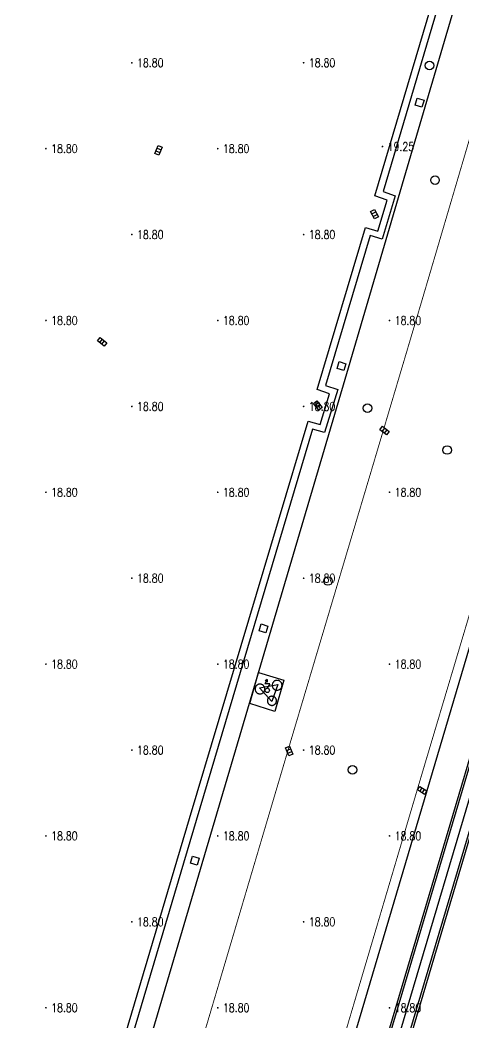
# Model space of a CAD drawing. Extents: x 404846 to 408477, y 3390929 to 3392894.
# Drawn here: x 405318.3 to 405370, y 3392122.6 to 3392239.3 of the extents above; entities that cross this region are included whole.
import ezdxf
from ezdxf.enums import TextEntityAlignment as Align

# ---------------------------------------------------------------- set-up
doc = ezdxf.new("R2010")
doc.units = 0
doc.header["$LTSCALE"] = 0.5
doc.layers.get('0').update_dxf_attribs({"linetype": 'CONTINUOUS'})
for name, color, linetype in [('3221', 6, 'CONTINUOUS'), ('DLDW', 11, 'CONTINUOUS'), ('DLSS', 4, 'CONTINUOUS'), ('DMTZ', 3, 'CONTINUOUS'), ('FZTZ', 7, 'CONTINUOUS'), ('GCD', 1, 'CONTINUOUS'), ('GXYZ', 2, 'CONTINUOUS'), ('JMD', 6, 'CONTINUOUS'), ('SXSS', 5, 'CONTINUOUS'), ('ZBTZ', 3, 'CONTINUOUS')]:
    doc.layers.add(name, color=color, linetype=linetype)
doc.styles.add('HZ', font='rs.shx', dxfattribs={"width": 0.8, "bigfont": 'hztxt.shx'})
doc.linetypes.add('10422', pattern='A,0.75,[150,AAA.SHX,S=0.5,R=0,X=0,Y=0.5],1.5,[177,AAA.SHX,S=1,R=0,X=0,Y=0.4],0.75', length=3)
doc.linetypes.add('1161', pattern='A,0,[149,AAA.SHX,S=0.15,R=0,X=0,Y=0],-1.6', length=1.6)
doc.linetypes.add('444', pattern='A,4.5,[145,AAA.SHX,S=1,R=0,X=0,Y=1],4.5,-0.5,[146,AAA.SHX,S=1,R=0,X=0,Y=0],-0.5', length=10)

# ---------------------------------------------------------------- blocks, each defined once
blk = doc.blocks.new('GC200')
at = {"linetype": 'Continuous', "const_width": 0.2, "flags": 128}
blk.add_lwpolyline([(-0.1, 0, 1), (0.1, 0, 1)], format="xyb", close=True, dxfattribs=at)
blk = doc.blocks.new('gc188')
blk.add_circle((0, 0), 1)
blk = doc.blocks.new('gc041')
for p, q in [((-1, 0.5), (1, 0.5)), ((-1, -0.5), (-1, 0.5)), ((-0.33, 0.5), (-0.33, -0.5)), ((0.33, 0.5), (0.33, -0.5)), ((1, 0.5), (1, -0.5)), ((1, -0.5), (-1, -0.5))]:
    blk.add_line(p, q)
blk = doc.blocks.new('gc132')
at = {"linetype": 'Continuous'}
for points in [[(0, 2.5), (-0.58, 1.5)], [(0, 2.5), (-0.52, 2.2)], [(0, 2.5), (0, 1.9)], [(0.58, 1.5), (-0.58, 1.5)], [(0.58, 1.5), (0, 0.5)]]:
    blk.add_lwpolyline(points, dxfattribs=at)
blk.add_circle((0, 0), 0.5, dxfattribs=at)

msp = doc.modelspace()

# ---------------------------------------------------------------- linework, layer by layer
at = {"layer": '3221', "color": 6}
msp.add_polyline3d([(405372.043, 3392044.461, 18.927), (405386.976, 3392094.793, 18.787), (405421.19, 3392210.033, 18.991), (405422.3, 3392214.035, 18.824), (405429.036, 3392236.545, 18.918), (405399.337, 3392245.432, 18.918), (405392.513, 3392222.625, 18.824), (405391.394, 3392218.593, 18.991), (405357.256, 3392103.606, 18.787), (405342.323, 3392053.279, 18.927)], dxfattribs=at)
at = {"layer": 'DLDW', "linetype": 'Continuous', "elevation": 19.254, "flags": 128}
msp.add_lwpolyline([(405346.236, 3392161.623), (405348.334, 3392162.026), (405347.665, 3392160.032), (405346.236, 3392161.623)], close=True, dxfattribs=at)
at = {"layer": 'DLSS', "linetype": 'Continuous', "const_width": 0.1, "flags": 128}
for points, elevation in [([(405360.66, 3392275.613), (405366.267, 3392273.976), (405369.082, 3392273.067), (405370.041, 3392272.721), (405371.996, 3392271.933), (405374.078, 3392270.668), (405375.911, 3392269.062), (405377.438, 3392267.162), (405378.613, 3392265.025), (405379.401, 3392262.717), (405379.777, 3392260.307), (405379.73, 3392257.869), (405379.262, 3392255.476), (405376.94, 3392246.772), (405365.089, 3392206.575)], 19.209), ([(405316.868, 3392043.942), (405330.285, 3392089.333), (405350.004, 3392155.928), (405359.321, 3392187.178), (405365.089, 3392206.575)], 18.792), ([(405331.954, 3392039.483), (405345.37, 3392084.87), (405365.084, 3392151.447), (405374.398, 3392182.689), (405380.168, 3392202.091)], 18.792)]:
    msp.add_lwpolyline(points, dxfattribs=dict(at, elevation=elevation))
at = {"layer": 'DMTZ', "linetype": '10422', "elevation": 19.159, "flags": 128}
msp.add_lwpolyline([(405345.096, 3392159.789), (405346.118, 3392163.396), (405349.034, 3392162.522), (405347.998, 3392158.879), (405345.096, 3392159.789)], close=True, dxfattribs=at)
at = {"layer": 'FZTZ', "linetype": 'Continuous', "flags": 128}
for points, elevation in [([(405365.132, 3392229.221), (405364.348, 3392229.458), (405364.589, 3392230.258), (405365.373, 3392230.021), (405365.132, 3392229.221)], 19.182), ([(405356.041, 3392198.549), (405355.257, 3392198.786), (405355.499, 3392199.586), (405356.283, 3392199.349), (405356.041, 3392198.549)], 19.283), ([(405346.95, 3392168.016), (405346.166, 3392168.253), (405346.407, 3392169.052), (405347.191, 3392168.815), (405346.95, 3392168.016)], 19.283), ([(405348.164, 3392161.36), (405348.213, 3392161.353), (405348.263, 3392161.35), (405348.313, 3392161.352), (405348.363, 3392161.359), (405348.411, 3392161.369), (405348.459, 3392161.384), (405348.505, 3392161.403), (405348.55, 3392161.426), (405348.592, 3392161.452), (405348.632, 3392161.482), (405348.669, 3392161.516), (405348.703, 3392161.553), (405348.733, 3392161.592), (405348.76, 3392161.634), (405348.784, 3392161.678), (405348.803, 3392161.724), (405348.818, 3392161.772), (405348.829, 3392161.82), (405348.836, 3392161.87), (405348.839, 3392161.92), (405348.837, 3392161.97), (405348.831, 3392162.019), (405348.82, 3392162.068), (405348.805, 3392162.116), (405348.786, 3392162.162), (405348.764, 3392162.206), (405348.737, 3392162.249), (405348.707, 3392162.288), (405348.673, 3392162.325), (405348.637, 3392162.359), (405348.597, 3392162.39), (405348.555, 3392162.417), (405348.511, 3392162.44), (405348.465, 3392162.46), (405348.417, 3392162.475), (405348.369, 3392162.486), (405348.319, 3392162.493), (405348.269, 3392162.495), (405348.22, 3392162.493), (405348.17, 3392162.487), (405348.121, 3392162.477), (405348.073, 3392162.462), (405348.027, 3392162.443), (405347.983, 3392162.42), (405347.941, 3392162.394), (405347.901, 3392162.363), (405347.864, 3392162.33), (405347.83, 3392162.293), (405347.799, 3392162.254), (405347.772, 3392162.212), (405347.749, 3392162.168), (405347.729, 3392162.122), (405347.714, 3392162.074), (405347.703, 3392162.025), (405347.696, 3392161.976), (405347.694, 3392161.926), (405347.696, 3392161.876), (405347.702, 3392161.827), (405347.713, 3392161.778), (405347.727, 3392161.73), (405347.746, 3392161.684), (405347.769, 3392161.639), (405347.796, 3392161.597), (405347.826, 3392161.557), (405347.859, 3392161.52), (405347.896, 3392161.486), (405347.935, 3392161.456), (405347.977, 3392161.429), (405348.022, 3392161.405), (405348.068, 3392161.386), (405348.115, 3392161.371), (405348.164, 3392161.36)], 19.479), ([(405345.912, 3392161.045), (405345.952, 3392161.016), (405345.994, 3392160.99), (405346.038, 3392160.967), (405346.084, 3392160.949), (405346.132, 3392160.935), (405346.18, 3392160.925), (405346.23, 3392160.919), (405346.279, 3392160.918), (405346.329, 3392160.92), (405346.378, 3392160.928), (405346.426, 3392160.939), (405346.473, 3392160.955), (405346.519, 3392160.974), (405346.562, 3392160.998), (405346.604, 3392161.025), (405346.643, 3392161.056), (405346.679, 3392161.09), (405346.712, 3392161.127), (405346.742, 3392161.167), (405346.768, 3392161.209), (405346.79, 3392161.253), (405346.808, 3392161.299), (405346.822, 3392161.347), (405346.832, 3392161.395), (405346.838, 3392161.445), (405346.84, 3392161.494), (405346.837, 3392161.544), (405346.83, 3392161.593), (405346.818, 3392161.641), (405346.803, 3392161.688), (405346.783, 3392161.734), (405346.759, 3392161.778), (405346.732, 3392161.819), (405346.701, 3392161.858), (405346.667, 3392161.894), (405346.63, 3392161.927), (405346.59, 3392161.957), (405346.548, 3392161.983), (405346.504, 3392162.005), (405346.458, 3392162.023), (405346.41, 3392162.037), (405346.362, 3392162.047), (405346.312, 3392162.053), (405346.263, 3392162.055), (405346.213, 3392162.052), (405346.164, 3392162.045), (405346.116, 3392162.033), (405346.069, 3392162.018), (405346.023, 3392161.998), (405345.98, 3392161.974), (405345.938, 3392161.947), (405345.899, 3392161.916), (405345.863, 3392161.882), (405345.83, 3392161.845), (405345.801, 3392161.806), (405345.775, 3392161.763), (405345.752, 3392161.719), (405345.734, 3392161.673), (405345.72, 3392161.625), (405345.71, 3392161.577), (405345.704, 3392161.528), (405345.702, 3392161.478), (405345.705, 3392161.428), (405345.713, 3392161.379), (405345.724, 3392161.331), (405345.74, 3392161.284), (405345.759, 3392161.238), (405345.783, 3392161.195), (405345.81, 3392161.153), (405345.841, 3392161.114), (405345.875, 3392161.078), (405345.912, 3392161.045)], 19.479), ([(405347.853, 3392159.613), (405347.896, 3392159.632), (405347.936, 3392159.654), (405347.975, 3392159.679), (405348.011, 3392159.708), (405348.044, 3392159.739), (405348.075, 3392159.774), (405348.102, 3392159.811), (405348.126, 3392159.85), (405348.147, 3392159.891), (405348.164, 3392159.934), (405348.177, 3392159.978), (405348.186, 3392160.023), (405348.191, 3392160.069), (405348.193, 3392160.115), (405348.19, 3392160.16), (405348.183, 3392160.206), (405348.172, 3392160.251), (405348.158, 3392160.294), (405348.14, 3392160.337), (405348.118, 3392160.377), (405348.092, 3392160.416), (405348.064, 3392160.452), (405348.032, 3392160.485), (405347.998, 3392160.516), (405347.961, 3392160.543), (405347.922, 3392160.567), (405347.88, 3392160.588), (405347.838, 3392160.605), (405347.794, 3392160.618), (405347.748, 3392160.627), (405347.703, 3392160.632), (405347.657, 3392160.634), (405347.611, 3392160.631), (405347.565, 3392160.624), (405347.521, 3392160.613), (405347.477, 3392160.599), (405347.435, 3392160.581), (405347.394, 3392160.559), (405347.356, 3392160.533), (405347.32, 3392160.505), (405347.286, 3392160.473), (405347.256, 3392160.439), (405347.228, 3392160.402), (405347.204, 3392160.363), (405347.184, 3392160.321), (405347.167, 3392160.279), (405347.154, 3392160.235), (405347.144, 3392160.189), (405347.139, 3392160.144), (405347.138, 3392160.098), (405347.141, 3392160.052), (405347.147, 3392160.006), (405347.158, 3392159.962), (405347.172, 3392159.918), (405347.191, 3392159.876), (405347.213, 3392159.835), (405347.238, 3392159.797), (405347.267, 3392159.761), (405347.298, 3392159.727), (405347.333, 3392159.697), (405347.37, 3392159.669), (405347.409, 3392159.645), (405347.45, 3392159.625), (405347.493, 3392159.608), (405347.537, 3392159.595), (405347.582, 3392159.585), (405347.628, 3392159.58), (405347.674, 3392159.579), (405347.719, 3392159.582), (405347.765, 3392159.588), (405347.81, 3392159.599), (405347.853, 3392159.613)], 19.479), ([(405338.968, 3392140.985), (405338.184, 3392141.222), (405338.425, 3392142.021), (405339.209, 3392141.784), (405338.968, 3392140.985)], 19.283)]:
    msp.add_lwpolyline(points, close=True, dxfattribs=dict(at, elevation=elevation))
at = {"layer": 'JMD', "linetype": '444', "flags": 128}
for points, elevation in [([(405356.18, 3392197.561), (405363.44, 3392222.282), (405374.448, 3392259.594), (405374.621, 3392262.581), (405373.781, 3392265.842), (405372.449, 3392268.107), (405370.166, 3392270.166), (405367.45, 3392271.367), (405342.245, 3392278.88)], 22.076), ([(405380.405, 3392199.273), (405356.876, 3392119.915), (405338.254, 3392057.193), (405331.403, 3392034.514)], 20.565), ([(405288.872, 3391984.564), (405291.273, 3391985.94), (405293.282, 3391988.211), (405294.769, 3391990.774), (405297.86, 3392001.106), (405304.863, 3392024.765), (405319.384, 3392072.957), (405356.18, 3392197.561)], 21.625)]:
    msp.add_lwpolyline(points, dxfattribs=dict(at, elevation=elevation))
at = {"layer": 'SXSS', "linetype": 'Continuous', "flags": 128}
for points, elevation in [([(405313.042, 3392061.855), (405322.949, 3392095.361), (405328.837, 3392115.302), (405338.063, 3392146.415), (405351.875, 3392192.678), (405353.289, 3392192.278), (405354.365, 3392195.855), (405352.935, 3392196.336), (405358.571, 3392215.215), (405360.002, 3392214.792), (405361.083, 3392218.398), (405359.656, 3392218.9), (405368.283, 3392248.022), (405368.233, 3392248.032), (405368.478, 3392248.853), (405369.269, 3392248.645), (405360.6, 3392219.382), (405362.029, 3392218.879), (405360.518, 3392213.839), (405359.088, 3392214.261), (405353.884, 3392196.828), (405355.319, 3392196.345), (405353.792, 3392191.331), (405352.38, 3392191.722)], 19.155), ([(405352.38, 3392191.722), (405338.849, 3392146.181), (405329.622, 3392115.07), (405323.735, 3392095.128), (405313.827, 3392061.623), (405308.59, 3392043.887)], 18.902)]:
    msp.add_lwpolyline(points, dxfattribs=dict(at, elevation=elevation))
at = {"layer": 'ZBTZ', "linetype": '1161', "flags": 128}
for points, elevation in [([(405398.756, 3392248.041), (405390.224, 3392219.212), (405384.228, 3392199.015), (405355.998, 3392103.979), (405341.066, 3392053.652)], 18.991), ([(405343.34, 3392052.978), (405358.272, 3392103.305), (405386.542, 3392198.329), (405392.538, 3392218.526), (405400.275, 3392244.669), (405398.207, 3392245.341), (405390.454, 3392219.144), (405384.458, 3392198.947), (405356.225, 3392103.912), (405341.293, 3392053.585)], 18.988), ([(405400.977, 3392246.331), (405392.731, 3392218.469), (405386.735, 3392198.271), (405358.503, 3392103.237), (405343.571, 3392052.909)], 18.989)]:
    msp.add_lwpolyline(points, dxfattribs=dict(at, elevation=elevation))

# ---------------------------------------------------------------- block references
at = {"layer": 'DLDW', "linetype": 'Continuous', "xscale": 0.5, "yscale": 0.5}
msp.add_blockref('gc132', (405347.118, 3392161.326), dxfattribs=at)
at = {"layer": 'GCD', "linetype": 'Continuous'}
ref = msp.add_blockref('GC200', (405331.358, 3392234.379, 18.8), dxfattribs=dict(at, xscale=0.5, yscale=0.5, zscale=0.5))
ref.add_attrib('height', '18.80', dxfattribs={"linetype": 'Continuous', "height": 1, "style": 'HZ', "width": 0.8}).set_placement((405331.958, 3392234.379, 18.8), align=Align.MIDDLE_LEFT)
ref = msp.add_blockref('GC200', (405351.358, 3392234.379, 18.8), dxfattribs=dict(at, xscale=0.5, yscale=0.5, zscale=0.5))
ref.add_attrib('height', '18.80', dxfattribs={"linetype": 'Continuous', "height": 1, "style": 'HZ', "width": 0.8}).set_placement((405351.958, 3392234.379, 18.8), align=Align.MIDDLE_LEFT)
ref = msp.add_blockref('GC200', (405321.358, 3392224.379, 18.8), dxfattribs=dict(at, xscale=0.5, yscale=0.5, zscale=0.5))
ref.add_attrib('height', '18.80', dxfattribs={"linetype": 'Continuous', "height": 1, "style": 'HZ', "width": 0.8}).set_placement((405321.958, 3392224.379, 18.8), align=Align.MIDDLE_LEFT)
ref = msp.add_blockref('GC200', (405341.358, 3392224.379, 18.8), dxfattribs=dict(at, xscale=0.5, yscale=0.5, zscale=0.5))
ref.add_attrib('height', '18.80', dxfattribs={"linetype": 'Continuous', "height": 1, "style": 'HZ', "width": 0.8}).set_placement((405341.958, 3392224.379, 18.8), align=Align.MIDDLE_LEFT)
ref = msp.add_blockref('GC200', (405360.536, 3392224.617, 19.246), dxfattribs=dict(at, xscale=0.5, yscale=0.5, zscale=0.5))
ref.add_attrib('height', '19.25', dxfattribs={"linetype": 'Continuous', "height": 1, "style": 'HZ', "width": 0.8}).set_placement((405361.136, 3392224.617, 19.246), align=Align.MIDDLE_LEFT)
ref = msp.add_blockref('GC200', (405331.358, 3392214.379, 18.8), dxfattribs=dict(at, xscale=0.5, yscale=0.5, zscale=0.5))
ref.add_attrib('height', '18.80', dxfattribs={"linetype": 'Continuous', "height": 1, "style": 'HZ', "width": 0.8}).set_placement((405331.958, 3392214.379, 18.8), align=Align.MIDDLE_LEFT)
ref = msp.add_blockref('GC200', (405351.358, 3392214.379, 18.8), dxfattribs=dict(at, xscale=0.5, yscale=0.5, zscale=0.5))
ref.add_attrib('height', '18.80', dxfattribs={"linetype": 'Continuous', "height": 1, "style": 'HZ', "width": 0.8}).set_placement((405351.958, 3392214.379, 18.8), align=Align.MIDDLE_LEFT)
ref = msp.add_blockref('GC200', (405321.358, 3392204.379, 18.8), dxfattribs=dict(at, xscale=0.5, yscale=0.5, zscale=0.5))
ref.add_attrib('height', '18.80', dxfattribs={"linetype": 'Continuous', "height": 1, "style": 'HZ', "width": 0.8}).set_placement((405321.958, 3392204.379, 18.8), align=Align.MIDDLE_LEFT)
ref = msp.add_blockref('GC200', (405341.358, 3392204.379, 18.8), dxfattribs=dict(at, xscale=0.5, yscale=0.5, zscale=0.5))
ref.add_attrib('height', '18.80', dxfattribs={"linetype": 'Continuous', "height": 1, "style": 'HZ', "width": 0.8}).set_placement((405341.958, 3392204.379, 18.8), align=Align.MIDDLE_LEFT)
ref = msp.add_blockref('GC200', (405361.358, 3392204.379, 18.8), dxfattribs=dict(at, xscale=0.5, yscale=0.5, zscale=0.5))
ref.add_attrib('height', '18.80', dxfattribs={"linetype": 'Continuous', "height": 1, "style": 'HZ', "width": 0.8}).set_placement((405361.958, 3392204.379, 18.8), align=Align.MIDDLE_LEFT)
ref = msp.add_blockref('GC200', (405331.358, 3392194.379, 18.8), dxfattribs=dict(at, xscale=0.5, yscale=0.5, zscale=0.5))
ref.add_attrib('height', '18.80', dxfattribs={"linetype": 'Continuous', "height": 1, "style": 'HZ', "width": 0.8}).set_placement((405331.958, 3392194.379, 18.8), align=Align.MIDDLE_LEFT)
ref = msp.add_blockref('GC200', (405351.358, 3392194.379, 18.8), dxfattribs=dict(at, xscale=0.5, yscale=0.5, zscale=0.5))
ref.add_attrib('height', '18.80', dxfattribs={"linetype": 'Continuous', "height": 1, "style": 'HZ', "width": 0.8}).set_placement((405351.958, 3392194.379, 18.8), align=Align.MIDDLE_LEFT)
ref = msp.add_blockref('GC200', (405321.358, 3392184.379, 18.8), dxfattribs=dict(at, xscale=0.5, yscale=0.5, zscale=0.5))
ref.add_attrib('height', '18.80', dxfattribs={"linetype": 'Continuous', "height": 1, "style": 'HZ', "width": 0.8}).set_placement((405321.958, 3392184.379, 18.8), align=Align.MIDDLE_LEFT)
ref = msp.add_blockref('GC200', (405341.358, 3392184.379, 18.8), dxfattribs=dict(at, xscale=0.5, yscale=0.5, zscale=0.5))
ref.add_attrib('height', '18.80', dxfattribs={"linetype": 'Continuous', "height": 1, "style": 'HZ', "width": 0.8}).set_placement((405341.958, 3392184.379, 18.8), align=Align.MIDDLE_LEFT)
ref = msp.add_blockref('GC200', (405361.358, 3392184.379, 18.8), dxfattribs=dict(at, xscale=0.5, yscale=0.5, zscale=0.5))
ref.add_attrib('height', '18.80', dxfattribs={"linetype": 'Continuous', "height": 1, "style": 'HZ', "width": 0.8}).set_placement((405361.958, 3392184.379, 18.8), align=Align.MIDDLE_LEFT)
ref = msp.add_blockref('GC200', (405331.358, 3392174.379, 18.8), dxfattribs=dict(at, xscale=0.5, yscale=0.5, zscale=0.5))
ref.add_attrib('height', '18.80', dxfattribs={"linetype": 'Continuous', "height": 1, "style": 'HZ', "width": 0.8}).set_placement((405331.958, 3392174.379, 18.8), align=Align.MIDDLE_LEFT)
ref = msp.add_blockref('GC200', (405351.358, 3392174.379, 18.8), dxfattribs=dict(at, xscale=0.5, yscale=0.5, zscale=0.5))
ref.add_attrib('height', '18.80', dxfattribs={"linetype": 'Continuous', "height": 1, "style": 'HZ', "width": 0.8}).set_placement((405351.958, 3392174.379, 18.8), align=Align.MIDDLE_LEFT)
ref = msp.add_blockref('GC200', (405321.358, 3392164.379, 18.8), dxfattribs=dict(at, xscale=0.5, yscale=0.5, zscale=0.5))
ref.add_attrib('height', '18.80', dxfattribs={"linetype": 'Continuous', "height": 1, "style": 'HZ', "width": 0.8}).set_placement((405321.958, 3392164.379, 18.8), align=Align.MIDDLE_LEFT)
ref = msp.add_blockref('GC200', (405341.358, 3392164.379, 18.8), dxfattribs=dict(at, xscale=0.5, yscale=0.5, zscale=0.5))
ref.add_attrib('height', '18.80', dxfattribs={"linetype": 'Continuous', "height": 1, "style": 'HZ', "width": 0.8}).set_placement((405341.958, 3392164.379, 18.8), align=Align.MIDDLE_LEFT)
ref = msp.add_blockref('GC200', (405361.358, 3392164.379, 18.8), dxfattribs=dict(at, xscale=0.5, yscale=0.5, zscale=0.5))
ref.add_attrib('height', '18.80', dxfattribs={"linetype": 'Continuous', "height": 1, "style": 'HZ', "width": 0.8}).set_placement((405361.958, 3392164.379, 18.8), align=Align.MIDDLE_LEFT)
ref = msp.add_blockref('GC200', (405331.358, 3392154.379, 18.8), dxfattribs=dict(at, xscale=0.5, yscale=0.5, zscale=0.5))
ref.add_attrib('height', '18.80', dxfattribs={"linetype": 'Continuous', "height": 1, "style": 'HZ', "width": 0.8}).set_placement((405331.958, 3392154.379, 18.8), align=Align.MIDDLE_LEFT)
ref = msp.add_blockref('GC200', (405351.358, 3392154.379, 18.8), dxfattribs=dict(at, xscale=0.5, yscale=0.5, zscale=0.5))
ref.add_attrib('height', '18.80', dxfattribs={"linetype": 'Continuous', "height": 1, "style": 'HZ', "width": 0.8}).set_placement((405351.958, 3392154.379, 18.8), align=Align.MIDDLE_LEFT)
ref = msp.add_blockref('GC200', (405321.358, 3392144.379, 18.8), dxfattribs=dict(at, xscale=0.5, yscale=0.5, zscale=0.5))
ref.add_attrib('height', '18.80', dxfattribs={"linetype": 'Continuous', "height": 1, "style": 'HZ', "width": 0.8}).set_placement((405321.958, 3392144.379, 18.8), align=Align.MIDDLE_LEFT)
ref = msp.add_blockref('GC200', (405341.358, 3392144.379, 18.8), dxfattribs=dict(at, xscale=0.5, yscale=0.5, zscale=0.5))
ref.add_attrib('height', '18.80', dxfattribs={"linetype": 'Continuous', "height": 1, "style": 'HZ', "width": 0.8}).set_placement((405341.958, 3392144.379, 18.8), align=Align.MIDDLE_LEFT)
ref = msp.add_blockref('GC200', (405361.358, 3392144.379, 18.8), dxfattribs=dict(at, xscale=0.5, yscale=0.5, zscale=0.5))
ref.add_attrib('height', '18.80', dxfattribs={"linetype": 'Continuous', "height": 1, "style": 'HZ', "width": 0.8}).set_placement((405361.958, 3392144.379, 18.8), align=Align.MIDDLE_LEFT)
ref = msp.add_blockref('GC200', (405331.358, 3392134.379, 18.8), dxfattribs=dict(at, xscale=0.5, yscale=0.5, zscale=0.5))
ref.add_attrib('height', '18.80', dxfattribs={"linetype": 'Continuous', "height": 1, "style": 'HZ', "width": 0.8}).set_placement((405331.958, 3392134.379, 18.8), align=Align.MIDDLE_LEFT)
ref = msp.add_blockref('GC200', (405351.358, 3392134.379, 18.8), dxfattribs=dict(at, xscale=0.5, yscale=0.5, zscale=0.5))
ref.add_attrib('height', '18.80', dxfattribs={"linetype": 'Continuous', "height": 1, "style": 'HZ', "width": 0.8}).set_placement((405351.958, 3392134.379, 18.8), align=Align.MIDDLE_LEFT)
ref = msp.add_blockref('GC200', (405321.358, 3392124.379, 18.8), dxfattribs=dict(at, xscale=0.5, yscale=0.5, zscale=0.5))
ref.add_attrib('height', '18.80', dxfattribs={"linetype": 'Continuous', "height": 1, "style": 'HZ', "width": 0.8}).set_placement((405321.958, 3392124.379, 18.8), align=Align.MIDDLE_LEFT)
ref = msp.add_blockref('GC200', (405341.358, 3392124.379, 18.8), dxfattribs=dict(at, xscale=0.5, yscale=0.5, zscale=0.5))
ref.add_attrib('height', '18.80', dxfattribs={"linetype": 'Continuous', "height": 1, "style": 'HZ', "width": 0.8}).set_placement((405341.958, 3392124.379, 18.8), align=Align.MIDDLE_LEFT)
ref = msp.add_blockref('GC200', (405361.358, 3392124.379, 18.8), dxfattribs=dict(at, xscale=0.5, yscale=0.5, zscale=0.5))
ref.add_attrib('height', '18.80', dxfattribs={"linetype": 'Continuous', "height": 1, "style": 'HZ', "width": 0.8}).set_placement((405361.958, 3392124.379, 18.8), align=Align.MIDDLE_LEFT)
at = {"layer": 'GXYZ', "linetype": 'Continuous', "xscale": 0.5, "yscale": 0.5}
for p in [(405366.016, 3392234.065, 19.058), (405366.654, 3392220.709, 18.965), (405358.787, 3392194.166, 18.872), (405368.053, 3392189.301, 18.872), (405354.189, 3392174.052, 18.781), (405357.033, 3392152.08, 18.693)]:
    msp.add_blockref('gc188', p, dxfattribs=at)
for p, rotation in [((405334.458, 3392224.191, 19.518), 67.1057966351654), ((405359.61, 3392216.754, 19.253), 117.443343005562), ((405327.9, 3392201.905, 19.515), 141.2317088227959), ((405353.005, 3392194.491, 19.246), 307.9305752479545), ((405360.78, 3392191.56, 18.879), 142.1272066563986), ((405349.672, 3392154.259, 18.616), 112.8490633252142), ((405365.152, 3392149.67, 18.723), 147.4557141511147)]:
    msp.add_blockref('gc041', p, dxfattribs=dict(at, rotation=rotation))

doc.saveas('drawing.dxf')
